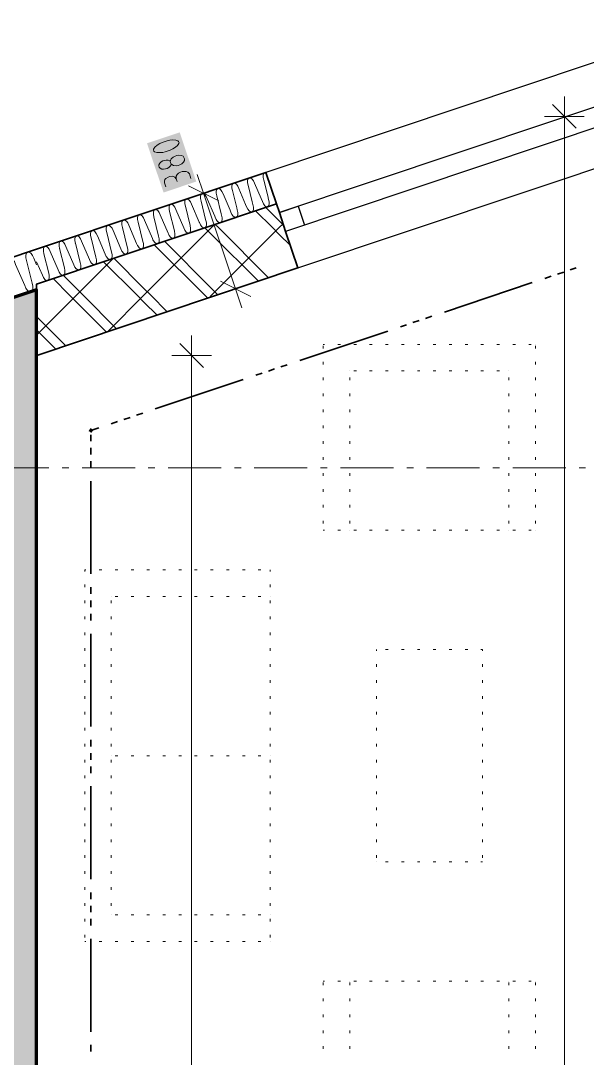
# Model space of a CAD drawing. Header units: millimetres. Extents: x 0 to 594, y 0 to 420.
# Drawn here: x 157.55 to 179.45, y 309.09 to 349.17 of the extents above; entities that cross this region are included whole.
import ezdxf

# ---------------------------------------------------------------- set-up
doc = ezdxf.new("R2010")
doc.units = ezdxf.units.MM
doc.header["$LTSCALE"] = 8
for name, color, linetype in [('PDF_Koty delkove', 7, 'Continuous'), ('PDF_Nabytek', 7, 'Continuous'), ('PDF_Okna', 7, 'Continuous'), ('PDF_Osy hlavni', 7, 'Continuous'), ('PDF_Pozarni useky', 7, 'Continuous'), ('PDF_Steny obvodove nosne', 7, 'Continuous'), ('PDF_Steny sendvic', 7, 'Continuous'), ('PDF_Zatepleni', 7, 'Continuous')]:
    doc.layers.add(name, color=color, linetype=linetype)

msp = doc.modelspace()

# ---------------------------------------------------------------- hatches: boundary and pattern name
at = {"layer": 'PDF_Steny obvodove nosne', "true_color": 0xc0c0c0, "transparency": 33554559}
msp.add_hatch(color=9, dxfattribs=at).paths.add_polyline_path([(156.114, 333.745), (156.114, 243.853), (158.164, 243.853), (158.164, 336.238), (158.164, 338.778), (156.114, 338.091)])

# ---------------------------------------------------------------- linework, layer by layer
at = {"layer": 'PDF_Koty delkove', "lineweight": 18}
for points in [[(179.029, 345.013), (178.107, 345.936)], [(178.568, 192.604), (178.568, 211.866), (178.568, 220.659), (178.568, 222.995), (178.568, 225.762), (178.568, 228.325), (178.568, 243.7), (178.568, 246.467), (178.568, 267.685), (178.568, 269.171), (178.568, 345.475), (178.568, 346.243)], [(179.337, 345.475), (178.568, 345.475), (177.799, 345.475)], [(163.325, 343.546), (163.269, 343.499), (163.209, 343.464), (163.143, 343.442), (163.075, 343.434), (163.001, 343.438), (162.935, 343.474), (162.906, 343.508), (162.889, 343.559), (162.892, 343.603), (162.923, 343.672), (162.979, 343.719), (163.039, 343.754), (163.104, 343.776), (163.174, 343.784), (163.247, 343.78), (163.308, 343.757), (163.333, 343.737)], [(163.368, 343.633), (163.36, 343.601), (163.325, 343.546)], [(163.159, 342.754), (163.106, 342.91), (163.104, 342.968), (163.12, 343.03), (163.16, 343.073), (163.248, 343.131), (163.313, 343.153), (163.419, 343.159), (163.501, 343.129), (163.559, 343.062), (163.594, 342.958)], [(164.131, 343.08), (164.07, 343.261), (164.015, 343.315), (163.949, 343.351), (163.86, 343.349), (163.79, 343.341), (163.725, 343.319), (163.649, 343.279), (163.593, 343.232), (163.562, 343.163), (163.559, 343.062)], [(164.621, 342.506), (164.377, 343.235)], [(165.35, 342.75), (164.621, 342.506), (163.892, 342.262)], [(165.204, 342.215), (164.037, 342.797)], [(165.857, 338.813), (164.621, 342.506)], [(166.586, 339.057), (165.857, 338.813), (165.128, 338.569)], [(166.441, 338.522), (165.273, 339.104)], [(165.857, 338.813), (166.101, 338.084)], [(164.618, 335.776), (163.695, 336.699)], [(164.157, 336.238), (164.157, 337.006)], [(164.925, 336.238), (164.157, 336.238), (163.388, 336.238)], [(164.157, 191.118), (164.157, 197.78), (164.157, 199.266), (164.157, 204.093), (164.157, 216.172), (164.157, 221.719), (164.157, 222.995), (164.157, 225.557), (164.157, 225.838), (164.157, 228.325), (164.157, 235.492), (164.157, 236.012), (164.157, 236.058), (164.157, 241.871), (164.157, 243.7), (164.157, 246.313), (164.157, 254.821), (164.157, 256.41), (164.157, 266.147), (164.157, 267.685), (164.157, 269.171), (164.157, 272.63), (164.157, 336.238)]]:
    msp.add_lwpolyline(points, dxfattribs=at)
for points in [[(163.211, 344.533), (163.016, 344.468), (162.925, 344.422), (162.819, 344.358), (162.735, 344.287), (162.687, 344.214), (162.681, 344.182), (162.698, 344.131), (162.722, 344.109), (162.805, 344.08), (162.915, 344.073), (163.037, 344.085), (163.138, 344.104), (163.332, 344.169), (163.425, 344.215), (163.53, 344.279), (163.614, 344.351), (163.662, 344.424), (163.67, 344.456), (163.653, 344.507), (163.627, 344.528), (163.545, 344.558), (163.435, 344.564), (163.312, 344.552)], [(163.582, 343.964), (163.516, 343.942), (163.44, 343.902), (163.372, 343.837), (163.341, 343.768), (163.333, 343.737), (163.368, 343.633), (163.393, 343.613), (163.459, 343.577), (163.553, 343.565), (163.638, 343.578), (163.703, 343.6), (163.78, 343.64), (163.848, 343.707), (163.879, 343.775), (163.878, 343.833), (163.861, 343.884), (163.827, 343.931), (163.761, 343.967), (163.667, 343.978)]]:
    msp.add_lwpolyline(points, close=True, dxfattribs=at)
at = {"layer": 'PDF_Koty delkove', "color": 7, "lineweight": 18, "true_color": 0xffffff, "transparency": 33554559}
msp.add_solid([(164.334, 342.956), (163.698, 344.857), (163.07, 342.533), (162.434, 344.435)], dxfattribs=at)
at = {"layer": 'PDF_Nabytek', "lineweight": 13}
for points in [[(169.249, 336.666), (169.249, 336.666)], [(169.296, 336.666), (169.249, 336.666)], [(169.249, 336.666), (169.249, 336.666)], [(169.911, 336.666), (169.809, 336.666)], [(170.526, 336.666), (170.424, 336.666)], [(171.141, 336.666), (171.039, 336.666)], [(171.756, 336.666), (171.654, 336.666)], [(172.371, 336.666), (172.269, 336.666)], [(172.986, 336.666), (172.884, 336.666)], [(173.601, 336.666), (173.499, 336.666)], [(174.216, 336.666), (174.114, 336.666)], [(174.831, 336.666), (174.729, 336.666)], [(175.446, 336.666), (175.344, 336.666)], [(176.061, 336.666), (175.959, 336.666)], [(176.676, 336.666), (176.574, 336.666)], [(177.291, 336.666), (177.189, 336.666)], [(177.449, 336.666), (177.449, 336.666)], [(177.449, 336.666), (177.449, 336.666)], [(169.249, 336.51), (169.249, 336.613)], [(177.449, 336.51), (177.449, 336.613)], [(169.249, 335.895), (169.249, 335.998)], [(177.449, 335.895), (177.449, 335.998)], [(170.274, 335.641), (170.274, 335.641)], [(170.274, 335.641), (170.274, 335.641)], [(170.526, 335.641), (170.424, 335.641)], [(171.141, 335.641), (171.039, 335.641)], [(171.756, 335.641), (171.654, 335.641)], [(172.371, 335.641), (172.269, 335.641)], [(172.986, 335.641), (172.884, 335.641)], [(173.601, 335.641), (173.499, 335.641)], [(174.216, 335.641), (174.114, 335.641)], [(174.831, 335.641), (174.729, 335.641)], [(175.446, 335.641), (175.344, 335.641)], [(176.061, 335.641), (175.959, 335.641)], [(176.424, 335.641), (176.424, 335.641)], [(176.424, 335.641), (176.424, 335.641)], [(169.249, 335.28), (169.249, 335.383)], [(170.274, 335.28), (170.274, 335.383)], [(176.424, 335.28), (176.424, 335.383)], [(177.449, 335.28), (177.449, 335.383)], [(169.249, 334.665), (169.249, 334.768)], [(170.274, 334.665), (170.274, 334.768)], [(176.424, 334.665), (176.424, 334.768)], [(177.449, 334.665), (177.449, 334.768)], [(169.249, 334.05), (169.249, 334.153)], [(170.274, 334.05), (170.274, 334.153)], [(176.424, 334.05), (176.424, 334.153)], [(177.449, 334.05), (177.449, 334.153)], [(169.249, 333.435), (169.249, 333.538)], [(170.274, 333.435), (170.274, 333.538)], [(176.424, 333.435), (176.424, 333.538)], [(177.449, 333.435), (177.449, 333.538)], [(169.249, 332.82), (169.249, 332.923)], [(170.274, 332.82), (170.274, 332.923)], [(176.424, 332.82), (176.424, 332.923)], [(177.449, 332.82), (177.449, 332.923)], [(169.249, 332.205), (169.249, 332.308)], [(170.274, 332.205), (170.274, 332.308)], [(176.424, 332.205), (176.424, 332.308)], [(177.449, 332.205), (177.449, 332.308)], [(169.249, 331.59), (169.249, 331.693)], [(170.274, 331.59), (170.274, 331.693)], [(176.424, 331.59), (176.424, 331.693)], [(177.449, 331.59), (177.449, 331.693)], [(169.249, 330.975), (169.249, 331.078)], [(170.274, 330.975), (170.274, 331.078)], [(176.424, 330.975), (176.424, 331.078)], [(177.449, 330.975), (177.449, 331.078)], [(169.249, 330.36), (169.249, 330.463)], [(170.274, 330.36), (170.274, 330.463)], [(176.424, 330.36), (176.424, 330.463)], [(177.449, 330.36), (177.449, 330.463)], [(169.249, 329.745), (169.249, 329.848)], [(170.274, 329.745), (170.274, 329.848)], [(176.424, 329.745), (176.424, 329.848)], [(177.449, 329.745), (177.449, 329.848)], [(169.296, 329.491), (169.249, 329.491)], [(169.249, 329.491), (169.249, 329.491)], [(169.249, 329.491), (169.249, 329.491)], [(169.911, 329.491), (169.809, 329.491)], [(170.274, 329.491), (170.274, 329.491)], [(170.526, 329.491), (170.424, 329.491)], [(171.141, 329.491), (171.039, 329.491)], [(171.756, 329.491), (171.654, 329.491)], [(172.371, 329.491), (172.269, 329.491)], [(172.986, 329.491), (172.884, 329.491)], [(173.601, 329.491), (173.499, 329.491)], [(174.216, 329.491), (174.114, 329.491)], [(174.831, 329.491), (174.729, 329.491)], [(175.446, 329.491), (175.344, 329.491)], [(176.061, 329.491), (175.959, 329.491)], [(176.424, 329.491), (176.424, 329.491)], [(176.676, 329.491), (176.574, 329.491)], [(177.291, 329.491), (177.189, 329.491)], [(177.449, 329.491), (177.449, 329.491)], [(177.449, 329.491), (177.449, 329.491)], [(160.024, 327.9), (160.024, 327.954), (160.071, 327.954)], [(160.024, 327.954), (160.024, 327.954)], [(160.024, 327.954), (160.024, 327.954)], [(160.686, 327.954), (160.584, 327.954)], [(161.301, 327.954), (161.199, 327.954)], [(161.916, 327.954), (161.814, 327.954)], [(162.531, 327.954), (162.429, 327.954)], [(163.146, 327.954), (163.044, 327.954)], [(163.761, 327.954), (163.659, 327.954)], [(164.376, 327.954), (164.274, 327.954)], [(164.991, 327.954), (164.889, 327.954)], [(165.606, 327.954), (165.504, 327.954)], [(166.221, 327.954), (166.119, 327.954)], [(166.836, 327.954), (166.734, 327.954)], [(167.199, 327.9), (167.199, 327.954)], [(167.199, 327.954), (167.199, 327.954)], [(167.199, 327.954), (167.199, 327.954)], [(160.024, 327.285), (160.024, 327.388)], [(167.199, 327.285), (167.199, 327.388)], [(160.024, 326.67), (160.024, 326.773)], [(161.049, 326.929), (161.049, 326.929)], [(161.049, 326.929), (161.049, 326.929)], [(161.049, 326.67), (161.049, 326.773)], [(161.301, 326.929), (161.199, 326.929)], [(161.916, 326.929), (161.814, 326.929)], [(162.531, 326.929), (162.429, 326.929)], [(163.146, 326.929), (163.044, 326.929)], [(163.761, 326.929), (163.659, 326.929)], [(164.376, 326.929), (164.274, 326.929)], [(164.991, 326.929), (164.889, 326.929)], [(165.606, 326.929), (165.504, 326.929)], [(166.221, 326.929), (166.119, 326.929)], [(166.836, 326.929), (166.734, 326.929)], [(167.199, 326.929), (167.199, 326.929)], [(167.199, 326.67), (167.199, 326.773)], [(160.024, 326.055), (160.024, 326.158)], [(161.049, 326.055), (161.049, 326.158)], [(167.199, 326.055), (167.199, 326.158)], [(160.024, 325.44), (160.024, 325.543)], [(161.049, 325.44), (161.049, 325.543)], [(167.199, 325.44), (167.199, 325.543)], [(160.024, 324.825), (160.024, 324.928)], [(161.049, 324.825), (161.049, 324.928)], [(167.199, 324.825), (167.199, 324.928)], [(171.299, 324.879), (171.299, 324.879)], [(171.299, 324.825), (171.299, 324.879)], [(171.299, 324.879), (171.299, 324.879)], [(171.756, 324.879), (171.654, 324.879)], [(172.371, 324.879), (172.269, 324.879)], [(172.986, 324.879), (172.884, 324.879)], [(173.601, 324.879), (173.499, 324.879)], [(174.216, 324.879), (174.114, 324.879)], [(174.831, 324.879), (174.729, 324.879)], [(175.399, 324.825), (175.399, 324.879), (175.344, 324.879)], [(175.399, 324.879), (175.399, 324.879)], [(175.399, 324.879), (175.399, 324.879)], [(160.024, 324.21), (160.024, 324.313)], [(161.049, 324.21), (161.049, 324.313)], [(167.199, 324.21), (167.199, 324.313)], [(171.299, 324.21), (171.299, 324.313)], [(175.399, 324.21), (175.399, 324.313)], [(160.024, 323.595), (160.024, 323.698)], [(161.049, 323.595), (161.049, 323.698)], [(167.199, 323.595), (167.199, 323.698)], [(171.299, 323.595), (171.299, 323.698)], [(175.399, 323.595), (175.399, 323.698)], [(160.024, 322.98), (160.024, 323.083)], [(161.049, 322.98), (161.049, 323.083)], [(167.199, 322.98), (167.199, 323.083)], [(171.299, 322.98), (171.299, 323.083)], [(175.399, 322.98), (175.399, 323.083)], [(160.024, 322.365), (160.024, 322.468)], [(161.049, 322.365), (161.049, 322.468)], [(167.199, 322.365), (167.199, 322.468)], [(171.299, 322.365), (171.299, 322.468)], [(175.399, 322.365), (175.399, 322.468)], [(160.024, 321.75), (160.024, 321.853)], [(161.049, 321.75), (161.049, 321.853)], [(167.199, 321.75), (167.199, 321.853)], [(171.299, 321.75), (171.299, 321.853)], [(175.399, 321.75), (175.399, 321.853)], [(160.024, 321.135), (160.024, 321.238)], [(161.049, 321.135), (161.049, 321.238)], [(167.199, 321.135), (167.199, 321.238)], [(171.299, 321.135), (171.299, 321.238)], [(175.399, 321.135), (175.399, 321.238)], [(160.024, 320.52), (160.024, 320.623)], [(161.049, 320.779), (161.049, 320.779)], [(161.049, 320.52), (161.049, 320.623)], [(161.301, 320.779), (161.199, 320.779)], [(161.916, 320.779), (161.814, 320.779)], [(162.531, 320.779), (162.429, 320.779)], [(163.146, 320.779), (163.044, 320.779)], [(163.761, 320.779), (163.659, 320.779)], [(164.376, 320.779), (164.274, 320.779)], [(164.991, 320.779), (164.889, 320.779)], [(165.606, 320.779), (165.504, 320.779)], [(166.221, 320.779), (166.119, 320.779)], [(166.836, 320.779), (166.734, 320.779)], [(167.199, 320.779), (167.199, 320.779)], [(167.199, 320.52), (167.199, 320.623)], [(171.299, 320.52), (171.299, 320.623)], [(175.399, 320.52), (175.399, 320.623)], [(160.024, 319.905), (160.024, 320.008)], [(161.049, 319.905), (161.049, 320.008)], [(167.199, 319.905), (167.199, 320.008)], [(171.299, 319.905), (171.299, 320.008)], [(175.399, 319.905), (175.399, 320.008)], [(160.024, 319.29), (160.024, 319.393)], [(161.049, 319.29), (161.049, 319.393)], [(167.199, 319.29), (167.199, 319.393)], [(171.299, 319.29), (171.299, 319.393)], [(175.399, 319.29), (175.399, 319.393)], [(160.024, 318.675), (160.024, 318.778)], [(161.049, 318.675), (161.049, 318.778)], [(167.199, 318.675), (167.199, 318.778)], [(171.299, 318.675), (171.299, 318.778)], [(175.399, 318.675), (175.399, 318.778)], [(160.024, 318.06), (160.024, 318.163)], [(161.049, 318.06), (161.049, 318.163)], [(167.199, 318.06), (167.199, 318.163)], [(171.299, 318.06), (171.299, 318.163)], [(175.399, 318.06), (175.399, 318.163)], [(160.024, 317.445), (160.024, 317.548)], [(161.049, 317.445), (161.049, 317.548)], [(167.199, 317.445), (167.199, 317.548)], [(171.299, 317.445), (171.299, 317.548)], [(175.399, 317.445), (175.399, 317.548)], [(160.024, 316.83), (160.024, 316.933)], [(161.049, 316.83), (161.049, 316.933)], [(167.199, 316.83), (167.199, 316.933)], [(171.299, 316.83), (171.299, 316.933)], [(171.299, 316.679), (171.299, 316.679)], [(171.299, 316.679), (171.299, 316.679)], [(171.756, 316.679), (171.654, 316.679)], [(172.371, 316.679), (172.269, 316.679)], [(172.986, 316.679), (172.884, 316.679)], [(173.601, 316.679), (173.499, 316.679)], [(174.216, 316.679), (174.114, 316.679)], [(174.831, 316.679), (174.729, 316.679)], [(175.399, 316.679), (175.344, 316.679)], [(175.399, 316.83), (175.399, 316.933)], [(175.399, 316.679), (175.399, 316.679)], [(175.399, 316.679), (175.399, 316.679)], [(160.024, 316.215), (160.024, 316.318)], [(161.049, 316.215), (161.049, 316.318)], [(167.199, 316.215), (167.199, 316.318)], [(160.024, 315.6), (160.024, 315.703)], [(161.049, 315.6), (161.049, 315.703)], [(167.199, 315.6), (167.199, 315.703)], [(160.024, 314.985), (160.024, 315.088)], [(161.049, 314.985), (161.049, 315.088)], [(167.199, 314.985), (167.199, 315.088)], [(161.049, 314.629), (161.049, 314.629)], [(161.049, 314.629), (161.049, 314.629)], [(161.301, 314.629), (161.199, 314.629)], [(161.916, 314.629), (161.814, 314.629)], [(162.531, 314.629), (162.429, 314.629)], [(163.146, 314.629), (163.044, 314.629)], [(163.761, 314.629), (163.659, 314.629)], [(164.376, 314.629), (164.274, 314.629)], [(164.991, 314.629), (164.889, 314.629)], [(165.606, 314.629), (165.504, 314.629)], [(166.221, 314.629), (166.119, 314.629)], [(166.836, 314.629), (166.734, 314.629)], [(167.199, 314.629), (167.199, 314.629)], [(160.024, 314.37), (160.024, 314.473)], [(167.199, 314.37), (167.199, 314.473)], [(160.024, 313.755), (160.024, 313.858)], [(167.199, 313.755), (167.199, 313.858)], [(160.071, 313.604), (160.024, 313.604)], [(160.024, 313.604), (160.024, 313.604)], [(160.024, 313.604), (160.024, 313.604)], [(160.686, 313.604), (160.584, 313.604)], [(161.301, 313.604), (161.199, 313.604)], [(161.916, 313.604), (161.814, 313.604)], [(162.531, 313.604), (162.429, 313.604)], [(163.146, 313.604), (163.044, 313.604)], [(163.761, 313.604), (163.659, 313.604)], [(164.376, 313.604), (164.274, 313.604)], [(164.991, 313.604), (164.889, 313.604)], [(165.606, 313.604), (165.504, 313.604)], [(166.221, 313.604), (166.119, 313.604)], [(166.836, 313.604), (166.734, 313.604)], [(167.199, 313.604), (167.199, 313.604)], [(167.199, 313.604), (167.199, 313.604)], [(169.296, 312.067), (169.249, 312.067)], [(169.249, 312.067), (169.249, 312.067)], [(169.249, 312.067), (169.249, 312.067)], [(169.249, 311.91), (169.249, 312.013)], [(169.911, 312.067), (169.809, 312.067)], [(170.274, 312.067), (170.274, 312.067)], [(170.274, 311.91), (170.274, 312.013)], [(170.526, 312.067), (170.424, 312.067)], [(171.141, 312.067), (171.039, 312.067)], [(171.756, 312.067), (171.654, 312.067)], [(172.371, 312.067), (172.269, 312.067)], [(172.986, 312.067), (172.884, 312.067)], [(173.601, 312.067), (173.499, 312.067)], [(174.216, 312.067), (174.114, 312.067)], [(174.831, 312.067), (174.729, 312.067)], [(175.446, 312.067), (175.344, 312.067)], [(176.061, 312.067), (175.959, 312.067)], [(176.424, 312.067), (176.424, 312.067)], [(176.424, 311.91), (176.424, 312.013)], [(176.676, 312.067), (176.574, 312.067)], [(177.291, 312.067), (177.189, 312.067)], [(177.449, 312.067), (177.449, 312.067)], [(177.449, 312.067), (177.449, 312.067)], [(177.449, 311.91), (177.449, 312.013)], [(169.249, 311.295), (169.249, 311.398)], [(170.274, 311.295), (170.274, 311.398)], [(176.424, 311.295), (176.424, 311.398)], [(177.449, 311.295), (177.449, 311.398)], [(169.249, 310.68), (169.249, 310.783)], [(170.274, 310.68), (170.274, 310.783)], [(176.424, 310.68), (176.424, 310.783)], [(177.449, 310.68), (177.449, 310.783)], [(169.249, 310.065), (169.249, 310.168)], [(170.274, 310.065), (170.274, 310.168)], [(176.424, 310.065), (176.424, 310.168)], [(177.449, 310.065), (177.449, 310.168)], [(169.249, 309.45), (169.249, 309.553)], [(170.274, 309.45), (170.274, 309.553)], [(176.424, 309.45), (176.424, 309.553)], [(177.449, 309.45), (177.449, 309.553)]]:
    msp.add_lwpolyline(points, dxfattribs=at)
at = {"layer": 'PDF_Okna', "lineweight": 25}
for points in [[(184.524, 349.168), (167.028, 343.312)], [(185.044, 347.613), (167.548, 341.757)], [(185.288, 346.884), (167.792, 341.028)], [(168.264, 339.618), (185.76, 345.475)]]:
    msp.add_lwpolyline(points, dxfattribs=at)
msp.add_lwpolyline([(167.548, 341.757), (168.277, 342.001), (168.521, 341.272), (167.792, 341.028)], close=True, dxfattribs=at)
at = {"layer": 'PDF_Osy hlavni', "lineweight": 18}
for points in [[(158.636, 331.9), (156.586, 331.9)], [(159.405, 331.9), (159.149, 331.9)], [(161.968, 331.9), (159.918, 331.9)], [(162.736, 331.9), (162.48, 331.9)], [(165.299, 331.9), (163.249, 331.9)], [(166.067, 331.9), (165.811, 331.9)], [(168.63, 331.9), (166.58, 331.9)], [(169.399, 331.9), (169.142, 331.9)], [(171.961, 331.9), (169.911, 331.9)], [(172.73, 331.9), (172.474, 331.9)], [(175.292, 331.9), (173.242, 331.9)], [(176.061, 331.9), (175.805, 331.9)], [(178.624, 331.9), (176.574, 331.9)], [(179.392, 331.9), (179.136, 331.9)]]:
    msp.add_lwpolyline(points, dxfattribs=at)
at = {"layer": 'PDF_Pozarni useky', "lineweight": 35}
for points in [[(178.301, 339.379), (178.544, 339.46)], [(178.787, 339.541), (179.03, 339.623)], [(173.928, 337.915), (177.329, 339.053)], [(177.815, 339.216), (178.058, 339.297)], [(172.713, 337.508), (172.956, 337.589)], [(173.199, 337.671), (173.442, 337.752)], [(168.339, 336.044), (171.741, 337.183)], [(172.227, 337.345), (172.47, 337.427)], [(167.61, 335.8), (167.853, 335.881)], [(166.638, 335.475), (166.881, 335.556)], [(167.124, 335.637), (167.367, 335.719)], [(162.75, 334.173), (166.152, 335.312)], [(161.535, 333.767), (161.778, 333.848)], [(162.021, 333.929), (162.264, 334.011)], [(160.265, 333.342), (160.563, 333.441)], [(161.049, 333.604), (161.292, 333.685)], [(160.265, 332.923), (160.265, 333.179)], [(160.265, 332.41), (160.265, 332.667)], [(160.265, 331.898), (160.265, 332.154)], [(160.265, 327.798), (160.265, 331.385)], [(160.265, 327.029), (160.265, 327.285)], [(160.265, 326.517), (160.265, 326.773)], [(160.265, 326.004), (160.265, 326.26)], [(160.265, 321.904), (160.265, 325.492)], [(160.265, 321.135), (160.265, 321.392)], [(160.265, 320.623), (160.265, 320.879)], [(160.265, 320.11), (160.265, 320.367)], [(160.265, 316.01), (160.265, 319.598)], [(160.265, 315.242), (160.265, 315.498)], [(160.265, 314.729), (160.265, 314.985)], [(160.265, 314.217), (160.265, 314.473)], [(160.265, 310.117), (160.265, 313.704)], [(160.265, 309.348), (160.265, 309.604)]]:
    msp.add_lwpolyline(points, dxfattribs=at)
at = {"layer": 'PDF_Pozarni useky', "lineweight": 35, "transparency": 33554559}
for points in [[(160.265, 333.252), (160.176, 333.342), (160.355, 333.342), (160.265, 333.431)], [(160.18, 333.313), (160.237, 333.427), (160.294, 333.257), (160.35, 333.37)]]:
    msp.add_solid(points, dxfattribs=at)
at = {"layer": 'PDF_Steny obvodove nosne', "lineweight": 70}
msp.add_lwpolyline([(156.114, 333.745), (156.114, 332.669), (156.114, 330.055), (156.114, 287.928), (156.114, 286.442), (156.114, 254.052), (156.114, 251.438), (156.114, 245.288), (156.114, 243.853), (157.447, 243.853), (158.164, 243.853), (158.164, 246.313), (158.164, 256.41), (158.164, 267.684), (158.164, 336.238), (158.164, 338.778), (156.114, 338.091), (156.114, 333.95)], close=True, dxfattribs=at)
at = {"layer": 'PDF_Steny sendvic', "lineweight": 35}
for points in [[(167.028, 343.312), (158.164, 340.345)], [(167.028, 343.312), (167.435, 342.097)], [(167.435, 342.097), (158.164, 338.994), (158.164, 338.778), (158.164, 336.443), (158.164, 336.238), (158.215, 336.255), (168.264, 339.618)], [(158.164, 338.994), (167.435, 342.097)], [(167.435, 342.097), (167.548, 341.757), (167.792, 341.028), (168.264, 339.618)]]:
    msp.add_lwpolyline(points, dxfattribs=at)
at = {"layer": 'PDF_Steny sendvic', "lineweight": 9}
for points in [[(166.383, 343.096), (166.343, 343.063), (166.322, 342.997), (166.322, 342.909), (166.343, 342.813)], [(166.586, 342.894), (166.546, 342.984), (166.493, 343.054), (166.436, 343.094), (166.385, 343.097)], [(166.99, 343.299), (166.951, 343.266), (166.929, 343.2), (166.929, 343.112), (166.951, 343.016)], [(167.033, 343.298), (166.993, 343.3)], [(165.168, 342.689), (165.128, 342.656), (165.107, 342.59), (165.107, 342.502), (165.128, 342.406)], [(165.371, 342.488), (165.331, 342.578), (165.278, 342.648), (165.221, 342.687), (165.17, 342.69)], [(165.775, 342.893), (165.736, 342.859), (165.714, 342.793), (165.714, 342.706), (165.736, 342.61)], [(165.979, 342.691), (165.939, 342.781), (165.886, 342.851), (165.829, 342.89), (165.777, 342.893)], [(165.979, 342.691), (166.243, 342.076)], [(166.527, 342.064), (166.5, 342.175), (166.343, 342.813)], [(166.586, 342.894), (166.84, 342.304), (166.891, 342.186)], [(167.135, 342.267), (167.101, 342.404), (166.951, 343.016)], [(163.953, 342.283), (163.913, 342.249), (163.892, 342.183), (163.892, 342.096), (163.914, 342)], [(164.157, 342.081), (164.116, 342.171), (164.063, 342.241), (164.006, 342.28), (163.955, 342.283)], [(164.56, 342.486), (164.521, 342.453), (164.499, 342.387), (164.499, 342.299), (164.521, 342.203)], [(164.764, 342.284), (164.724, 342.374), (164.671, 342.444), (164.614, 342.484), (164.562, 342.487)], [(164.764, 342.284), (165.049, 341.621), (165.068, 341.575), (165.109, 341.485), (165.162, 341.415), (165.219, 341.375), (165.259, 341.369)], [(165.312, 341.657), (165.298, 341.716), (165.128, 342.406)], [(165.371, 342.488), (165.646, 341.849), (165.676, 341.779), (165.716, 341.688), (165.769, 341.618), (165.827, 341.578), (165.866, 341.573)], [(165.92, 341.861), (165.899, 341.945), (165.736, 342.61)], [(167.107, 341.988), (167.135, 342.016), (167.157, 342.083), (167.157, 342.171), (167.135, 342.267)], [(167.135, 342.267), (167.135, 342.267)], [(162.738, 341.876), (162.698, 341.842), (162.677, 341.777), (162.677, 341.689), (162.699, 341.593)], [(162.848, 341.834), (162.791, 341.874), (162.739, 341.876)], [(163.346, 342.079), (163.306, 342.046), (163.284, 341.98), (163.284, 341.892), (163.306, 341.796)], [(163.549, 341.877), (163.509, 341.967), (163.456, 342.037), (163.399, 342.077), (163.347, 342.08)], [(163.549, 341.877), (163.853, 341.169)], [(164.097, 341.25), (164.096, 341.257), (163.914, 342)], [(164.157, 342.081), (164.452, 341.393), (164.461, 341.372)], [(164.705, 341.454), (164.697, 341.487), (164.521, 342.203)], [(165.892, 341.581), (165.92, 341.61), (165.942, 341.676), (165.942, 341.764), (165.92, 341.861)], [(165.92, 341.861), (165.92, 341.861)], [(166.243, 342.076), (166.283, 341.982)], [(166.283, 341.982), (166.324, 341.892), (166.377, 341.821), (166.434, 341.782), (166.474, 341.776)], [(166.499, 341.784), (166.528, 341.813), (166.549, 341.879), (166.549, 341.967), (166.527, 342.064)], [(166.527, 342.064), (166.527, 342.064)], [(166.79, 341.882), (166.789, 341.881)], [(166.792, 341.882), (166.79, 341.882)], [(166.891, 342.186), (166.931, 342.095), (166.984, 342.025), (167.042, 341.985), (167.081, 341.979)], [(167.543, 341.438), (167.022, 341.959)], [(167.398, 342.085), (167.397, 342.084)], [(167.399, 342.085), (167.398, 342.085)], [(161.523, 341.469), (161.483, 341.436), (161.462, 341.37), (161.462, 341.282), (161.484, 341.186)], [(161.727, 341.267), (161.686, 341.357), (161.634, 341.427), (161.576, 341.467), (161.524, 341.47)], [(162.131, 341.673), (162.091, 341.639), (162.069, 341.573), (162.069, 341.485)], [(162.069, 341.485), (162.091, 341.389)], [(162.334, 341.471), (162.294, 341.561), (162.241, 341.631), (162.184, 341.67), (162.132, 341.673)], [(162.334, 341.471), (162.638, 340.762)], [(162.854, 340.564), (162.883, 340.593), (162.905, 340.659), (162.904, 340.747), (162.893, 340.798), (162.882, 340.844), (162.699, 341.593)], [(162.942, 341.674), (162.901, 341.764), (162.848, 341.834)], [(162.942, 341.674), (163.246, 340.965)], [(163.49, 341.047), (163.306, 341.796)], [(164.677, 341.174), (164.705, 341.203), (164.727, 341.269), (164.727, 341.357), (164.705, 341.454)], [(164.705, 341.454), (164.705, 341.454)], [(165.284, 341.378), (165.313, 341.406), (165.334, 341.473), (165.334, 341.561), (165.312, 341.657)], [(165.312, 341.657), (165.312, 341.657)], [(165.575, 341.475), (165.574, 341.474)], [(165.577, 341.475), (165.575, 341.475)], [(166.183, 341.678), (166.182, 341.678)], [(166.184, 341.678), (166.183, 341.678)], [(167.281, 341.176), (166.63, 341.828)], [(160.308, 341.063), (160.268, 341.029), (160.247, 340.963), (160.247, 340.875), (160.269, 340.779)], [(160.512, 340.861), (160.471, 340.95), (160.419, 341.021), (160.361, 341.06), (160.309, 341.063)], [(160.916, 341.266), (160.876, 341.232), (160.854, 341.166), (160.854, 341.079), (160.876, 340.983)], [(160.909, 337.156), (162.315, 338.563), (164.929, 341.176), (165.052, 341.299)], [(161.119, 341.064), (161.079, 341.154), (161.026, 341.224), (160.969, 341.263), (160.917, 341.266)], [(161.119, 341.064), (161.423, 340.355)], [(161.64, 340.157), (161.668, 340.186), (161.69, 340.252), (161.69, 340.339), (161.69, 340.34), (161.668, 340.437), (161.484, 341.186)], [(161.727, 341.267), (162.031, 340.559)], [(162.275, 340.64), (162.091, 341.389)], [(163.853, 341.169), (163.855, 341.165), (163.894, 341.078), (163.947, 341.008), (164.004, 340.968), (164.044, 340.962)], [(164.097, 341.25), (164.097, 341.25)], [(164.098, 341), (164.119, 341.066), (164.119, 341.154), (164.097, 341.25)], [(164.361, 341.068), (164.36, 341.068)], [(164.36, 341.068), (164.36, 341.068)], [(164.461, 341.372), (164.501, 341.282), (164.554, 341.211), (164.612, 341.172)], [(164.612, 341.172), (164.651, 341.166)], [(164.929, 340.915), (164.672, 341.172)], [(164.838, 338.471), (164.929, 338.563), (167.543, 341.176), (167.693, 341.326)], [(164.968, 341.272), (164.967, 341.271)], [(164.969, 341.272), (164.968, 341.272)], [(165.19, 341.176), (165.064, 341.303)], [(167.129, 339.238), (165.19, 341.176)], [(167.543, 340.915), (167.281, 341.176)], [(167.712, 341.269), (167.543, 341.438)], [(159.094, 340.656), (159.054, 340.622), (159.032, 340.556), (159.032, 340.469), (159.054, 340.373)], [(159.297, 340.454), (159.256, 340.544), (159.204, 340.614), (159.147, 340.653), (159.094, 340.656)], [(159.701, 340.859), (159.661, 340.825), (159.639, 340.76), (159.639, 340.672), (159.661, 340.576)], [(159.904, 340.657), (159.864, 340.747), (159.811, 340.817), (159.754, 340.857), (159.702, 340.86)], [(159.904, 340.657), (160.208, 339.948)], [(160.453, 340.03), (160.269, 340.779)], [(160.512, 340.861), (160.816, 340.152)], [(161.06, 340.234), (160.876, 340.983)], [(162.638, 340.762), (162.662, 340.71), (162.679, 340.672), (162.732, 340.601), (162.789, 340.562), (162.829, 340.556)], [(162.882, 340.844), (162.882, 340.844)], [(163.146, 340.661), (163.145, 340.661)], [(163.145, 340.661), (163.145, 340.661)], [(163.246, 340.965), (163.258, 340.938), (163.286, 340.875), (163.339, 340.805), (163.397, 340.765), (163.436, 340.759)], [(163.462, 340.768), (163.49, 340.796), (163.512, 340.862), (163.512, 340.95), (163.494, 341.028), (163.49, 341.047)], [(163.49, 341.047), (163.49, 341.047)], [(163.754, 340.865), (163.753, 340.865), (163.752, 340.864)], [(164.069, 340.971), (164.098, 341)], [(166.737, 339.107), (164.929, 340.915)], [(167.975, 340.483), (167.543, 340.915)], [(158.486, 340.453), (158.446, 340.419), (158.424, 340.353), (158.424, 340.265), (158.446, 340.169)], [(158.689, 340.25), (158.649, 340.34), (158.596, 340.41), (158.539, 340.45), (158.486, 340.453)], [(158.689, 340.25), (158.993, 339.542)], [(159.238, 339.623), (159.054, 340.373)], [(159.297, 340.454), (159.601, 339.745)], [(159.845, 339.827), (159.661, 340.576)], [(161.423, 340.355), (161.464, 340.265), (161.471, 340.256), (161.517, 340.194), (161.574, 340.155), (161.614, 340.149)], [(161.668, 340.437), (161.668, 340.437)], [(161.931, 340.255), (161.93, 340.254)], [(161.931, 340.255), (161.931, 340.255)], [(162.031, 340.559), (162.065, 340.482), (162.071, 340.468), (162.124, 340.398), (162.182, 340.358), (162.221, 340.352)], [(162.247, 340.361), (162.275, 340.389), (162.297, 340.456), (162.297, 340.544), (162.291, 340.569), (162.275, 340.64)], [(162.275, 340.64), (162.275, 340.64)], [(162.538, 340.458), (162.537, 340.458)], [(162.539, 340.458), (162.538, 340.458)], [(164.668, 338.563), (162.714, 340.517)], [(165.17, 338.583), (164.929, 338.824), (163.105, 340.648)], [(158.164, 337.025), (159.702, 338.563), (161.123, 339.984)], [(158.164, 339.855), (158.386, 339.338)], [(158.63, 339.42), (158.446, 340.169)], [(160.208, 339.948), (160.249, 339.858), (160.289, 339.805), (160.302, 339.788), (160.359, 339.748), (160.399, 339.742)], [(160.425, 339.751), (160.453, 339.779), (160.475, 339.845), (160.475, 339.875), (160.475, 339.934), (160.453, 340.03)], [(160.453, 340.03), (160.453, 340.03)], [(160.716, 339.848), (160.715, 339.848)], [(160.716, 339.848), (160.716, 339.848)], [(162.054, 338.563), (160.755, 339.861)], [(160.816, 340.152), (160.856, 340.061), (160.88, 340.03), (160.909, 339.991), (160.967, 339.951), (161.007, 339.946)], [(161.032, 339.954), (161.06, 339.983), (161.082, 340.049), (161.082, 340.107), (161.082, 340.137), (161.06, 340.234)], [(161.06, 340.234), (161.06, 340.234)], [(163.212, 337.927), (162.577, 338.563), (162.315, 338.824), (161.147, 339.992)], [(161.324, 340.051), (161.323, 340.051)], [(161.323, 340.051), (161.323, 340.051)], [(158.993, 339.542), (159.034, 339.451), (159.087, 339.381), (159.12, 339.358), (159.144, 339.341), (159.184, 339.335)], [(159.21, 339.344), (159.238, 339.373), (159.249, 339.408), (159.26, 339.439), (159.26, 339.527), (159.238, 339.623)], [(159.238, 339.623), (159.238, 339.623)], [(159.601, 339.745), (159.641, 339.655), (159.694, 339.584), (159.701, 339.58), (159.752, 339.545), (159.792, 339.539)], [(159.817, 339.547), (159.845, 339.576), (159.867, 339.642), (159.867, 339.644), (159.867, 339.73), (159.845, 339.827)], [(159.845, 339.827), (159.845, 339.827)], [(160.108, 339.645), (160.108, 339.645)], [(160.108, 339.645), (160.108, 339.644)], [(158.386, 339.338), (158.426, 339.248), (158.479, 339.178), (158.537, 339.138)], [(158.537, 339.138), (158.54, 339.137), (158.577, 339.132)], [(158.602, 339.141), (158.63, 339.169), (158.631, 339.172), (158.652, 339.235), (158.652, 339.323), (158.63, 339.42)], [(158.63, 339.42), (158.63, 339.42)], [(159.44, 338.563), (158.797, 339.206)], [(158.893, 339.238), (158.893, 339.238)], [(158.893, 339.238), (158.893, 339.238)], [(161.254, 337.272), (159.963, 338.563), (159.702, 338.824), (159.189, 339.337)], [(159.501, 339.441), (159.5, 339.441)], [(159.501, 339.441), (159.501, 339.441)], [(158.286, 339.034), (158.286, 339.034)], [(158.286, 339.034), (158.286, 339.034)], [(159.702, 338.301), (159.44, 338.563)], [(160.862, 337.141), (159.702, 338.301)], [(162.315, 338.301), (162.054, 338.563)], [(162.82, 337.796), (162.315, 338.301)], [(164.779, 338.452), (164.668, 338.563)], [(159.296, 336.616), (158.164, 337.748)], [(158.904, 336.485), (158.164, 337.225)]]:
    msp.add_lwpolyline(points, dxfattribs=at)
at = {"layer": 'PDF_Steny sendvic', "lineweight": 9, "transparency": 33554559}
for points in [[(166.343, 342.79), (166.32, 342.813), (166.366, 342.813), (166.343, 342.836)], [(166.951, 342.993), (166.928, 343.016), (166.974, 343.016), (166.951, 343.039)], [(165.128, 342.383), (165.105, 342.406), (165.152, 342.406), (165.128, 342.429)], [(165.736, 342.587), (165.713, 342.61), (165.759, 342.61), (165.736, 342.633)], [(163.914, 341.976), (163.89, 342), (163.937, 342), (163.914, 342.023)], [(164.521, 342.18), (164.498, 342.203), (164.544, 342.203), (164.521, 342.226)], [(162.699, 341.57), (162.676, 341.593), (162.722, 341.593), (162.699, 341.616)], [(163.306, 341.773), (163.283, 341.796), (163.329, 341.796), (163.306, 341.819)], [(161.484, 341.163), (161.461, 341.186), (161.507, 341.186), (161.484, 341.209)], [(162.091, 341.366), (162.068, 341.389), (162.114, 341.389), (162.091, 341.412)], [(164.929, 341.153), (164.906, 341.176), (164.952, 341.176), (164.929, 341.199)], [(167.543, 341.153), (167.52, 341.176), (167.566, 341.176), (167.543, 341.199)], [(160.269, 340.756), (160.246, 340.779), (160.292, 340.779), (160.269, 340.802)], [(160.876, 340.96), (160.853, 340.983), (160.899, 340.983), (160.876, 341.006)], [(159.054, 340.349), (159.031, 340.373), (159.077, 340.373), (159.054, 340.396)], [(159.661, 340.553), (159.638, 340.576), (159.684, 340.576), (159.661, 340.599)], [(158.446, 340.146), (158.423, 340.169), (158.469, 340.169), (158.446, 340.192)], [(159.702, 338.54), (159.679, 338.563), (159.725, 338.563), (159.702, 338.586)], [(162.315, 338.54), (162.292, 338.563), (162.338, 338.563), (162.315, 338.586)], [(164.929, 338.54), (164.906, 338.563), (164.952, 338.563), (164.929, 338.586)]]:
    msp.add_solid(points, dxfattribs=at)
at = {"layer": 'PDF_Zatepleni', "lineweight": 35}
for points in [[(158.164, 340.345), (154.628, 339.161), (154.628, 337.594)], [(156.114, 338.091), (158.164, 338.778), (158.164, 338.994)]]:
    msp.add_lwpolyline(points, dxfattribs=at)
at = {"layer": 'PDF_Zatepleni', "lineweight": 9}
for points in [[(157.925, 338.698), (157.879, 338.705), (157.812, 338.751), (157.751, 338.832), (157.704, 338.937), (157.351, 339.759), (157.304, 339.864), (157.243, 339.945), (157.177, 339.991), (157.116, 339.994)], [(157.987, 339.032), (157.774, 339.901), (157.748, 340.012), (157.748, 340.114), (157.774, 340.191), (157.82, 340.23)], [(158.056, 339.995), (158.009, 340.1), (157.948, 340.181), (157.882, 340.227), (157.821, 340.23)], [(158.056, 339.995), (158.164, 339.743)], [(157.955, 338.708), (157.987, 338.741), (158.013, 338.818), (158.013, 338.92), (157.987, 339.032)], [(157.987, 339.032), (157.987, 339.032)], [(157.588, 338.585), (157.587, 338.584)], [(157.588, 338.585), (157.588, 338.585)]]:
    msp.add_lwpolyline(points, dxfattribs=at)
at = {"layer": 'PDF_Zatepleni', "lineweight": 9, "transparency": 33554559}
msp.add_solid([(157.774, 339.878), (157.751, 339.901), (157.797, 339.901), (157.774, 339.924)], dxfattribs=at)

doc.saveas('drawing.dxf')
